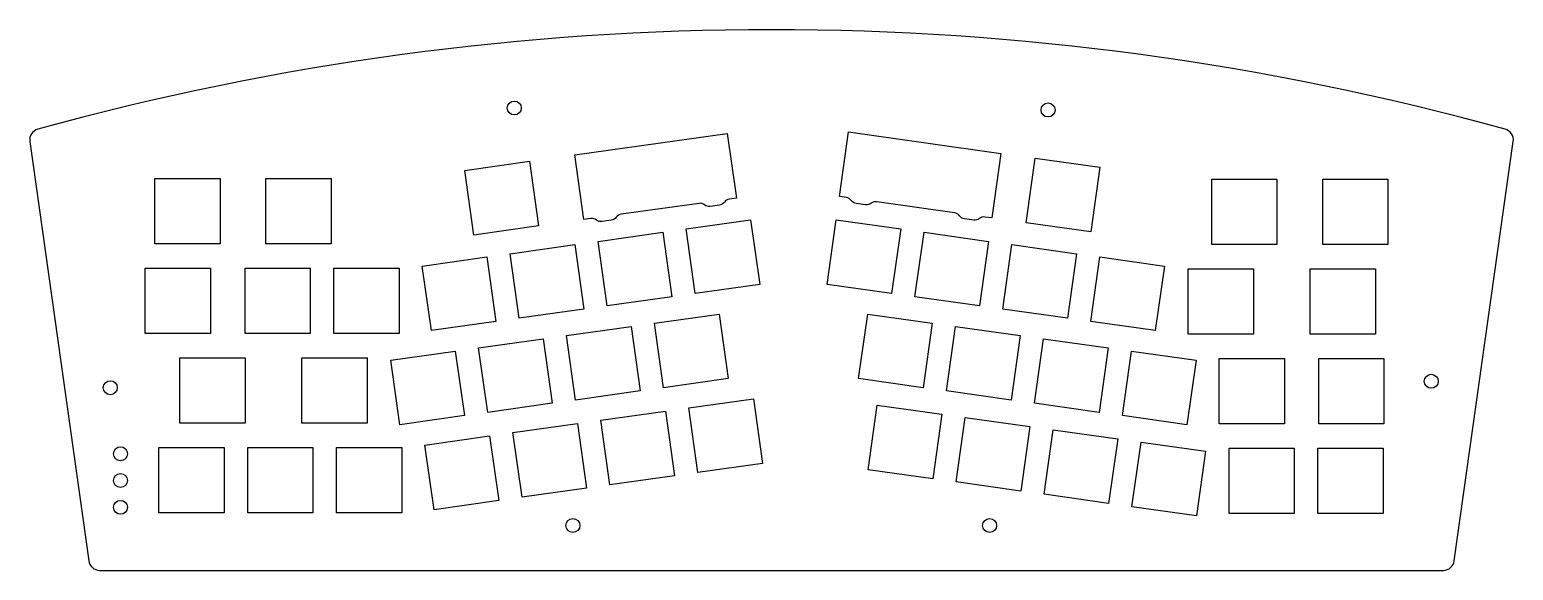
# Model space of a CAD drawing. Extents: x -299 to 19, y -5 to 111.
import ezdxf

# ---------------------------------------------------------------- set-up
doc = ezdxf.new("R2010")
doc.units = 0
doc.header["$MEASUREMENT"] = 0
doc.layers.get('0').update_dxf_attribs({"linetype": 'CONTINUOUS'})

msp = doc.modelspace()

# ---------------------------------------------------------------- linework, layer by layer
for points in [[(18.89, 87.29, 0.376601), (17.17, 89.91, 0.135689), (-297.75, 89.91, 0.376601), (-299.47, 87.29), (-286.83, -2.68, 0.373885), (-284.47, -4.73), (3.89, -4.73, 0.373885), (6.24, -2.68)], [(-124.23, 75.26), (-125.73, 75.47), (-123.78, 89.33), (-91.05, 84.73), (-93, 70.87), (-94.5, 71.08, 0.203648), (-95.7, 70.75, -0.203664), (-96.89, 70.43), (-98.89, 70.71, -0.203437), (-99.95, 71.35, 0.203525), (-101.02, 71.99), (-117.71, 74.34, 0.203492), (-118.91, 74.02, -0.203566), (-120.11, 73.7), (-122.1, 73.98, -0.203428), (-123.17, 74.62, 0.203551)], [(-151.46, 73.64), (-153.45, 73.36, -0.203437), (-154.65, 73.68, 0.203525), (-155.85, 74.01), (-172.54, 71.66, 0.203492), (-173.6, 71.02, -0.203566), (-174.67, 70.38), (-176.66, 70.1, -0.203428), (-177.86, 70.42, 0.203551), (-179.06, 70.74), (-180.56, 70.53), (-182.51, 84.4), (-149.78, 89), (-147.83, 75.13), (-149.33, 74.92, 0.203648), (-150.39, 74.28, -0.203664)]]:
    msp.add_lwpolyline(points, format="xyb", close=True)
for points in [[(-190.28, 69.17), (-204.14, 67.22), (-206.09, 81.08), (-192.23, 83.03)], [(-69.83, 81.75), (-71.78, 67.88), (-85.64, 69.83), (-83.69, 83.7)], [(-258.6, 65.34), (-272.6, 65.34), (-272.6, 79.34), (-258.6, 79.34)], [(-248.79, 65.34), (-248.79, 79.34), (-234.79, 79.34), (-234.79, 65.34)], [(-45.81, 79.18), (-31.81, 79.18), (-31.81, 65.19), (-45.81, 65.19)], [(-22, 65.19), (-22, 79.18), (-8, 79.18), (-8, 65.19)], [(-158.63, 68.51), (-144.77, 70.46), (-142.82, 56.6), (-156.69, 54.65)], [(-114.51, 54.65), (-128.38, 56.6), (-126.43, 70.46), (-112.57, 68.52)], [(-163.63, 67.81), (-161.69, 53.95), (-175.55, 52), (-177.5, 65.86)], [(-107.56, 67.81), (-93.7, 65.86), (-95.65, 52), (-109.51, 53.95)], [(-194.42, 49.35), (-196.36, 63.21), (-182.5, 65.16), (-180.55, 51.3)], [(-90.65, 51.3), (-88.7, 65.16), (-74.84, 63.21), (-76.79, 49.35)], [(-213.28, 46.7), (-215.23, 60.56), (-201.36, 62.51), (-199.42, 48.65)], [(-71.79, 48.65), (-69.84, 62.51), (-55.97, 60.56), (-57.92, 46.7)], [(-274.7, 60.1), (-260.7, 60.1), (-260.7, 46.1), (-274.7, 46.1)], [(-239.27, 46.1), (-253.27, 46.1), (-253.27, 60.1), (-239.27, 60.1)], [(-220.22, 46.1), (-234.22, 46.1), (-234.22, 60.1), (-220.22, 60.1)], [(-36.86, 45.95), (-50.86, 45.95), (-50.86, 59.95), (-36.86, 59.95)], [(-24.67, 59.95), (-10.67, 59.95), (-10.67, 45.95), (-24.67, 45.95)], [(-163.47, 34.46), (-165.42, 48.33), (-151.55, 50.27), (-149.6, 36.41)], [(-105.78, 48.33), (-107.73, 34.46), (-121.6, 36.41), (-119.65, 50.27)], [(-201.2, 29.16), (-203.15, 43.02), (-189.28, 44.97), (-187.33, 31.11)], [(-168.47, 33.76), (-182.33, 31.81), (-184.28, 45.67), (-170.42, 47.62)], [(-102.73, 33.76), (-100.78, 47.62), (-86.92, 45.68), (-88.87, 31.81)], [(-70, 29.16), (-83.87, 31.11), (-81.92, 44.97), (-68.06, 43.02)], [(-220.06, 26.51), (-222.01, 40.37), (-208.15, 42.32), (-206.2, 28.46)], [(-63.06, 42.32), (-49.19, 40.37), (-51.14, 26.51), (-65, 28.46)], [(-253.27, 40.86), (-253.27, 26.86), (-267.27, 26.86), (-267.27, 40.86)], [(-227.08, 40.86), (-227.08, 26.86), (-241.08, 26.86), (-241.08, 40.86)], [(-30.2, 40.71), (-30.2, 26.7), (-44.19, 26.7), (-44.19, 40.71)], [(-8.86, 26.7), (-22.86, 26.7), (-22.86, 40.71), (-8.86, 40.71)], [(-158.05, 30.12), (-144.18, 32.07), (-142.23, 18.21), (-156.1, 16.26)], [(-163.05, 29.42), (-161.1, 15.56), (-174.96, 13.61), (-176.91, 27.47)], [(-119.54, 16.87), (-117.6, 30.74), (-103.73, 28.8), (-105.67, 14.93)], [(-195.77, 24.83), (-181.91, 26.77), (-179.96, 12.91), (-193.83, 10.97)], [(-100.67, 14.23), (-98.72, 28.09), (-84.86, 26.15), (-86.8, 12.28)], [(-212.7, 8.28), (-214.67, 22.14), (-200.81, 24.11), (-198.84, 10.25)], [(-79.86, 25.44), (-65.99, 23.5), (-67.94, 9.63), (-81.8, 11.58)], [(-47.13, 20.85), (-49.07, 6.98), (-62.94, 8.93), (-60.99, 22.79)], [(-271.75, 7.62), (-271.75, 21.62), (-257.75, 21.62), (-257.75, 7.62)], [(-238.7, 21.62), (-238.7, 7.62), (-252.7, 7.62), (-252.7, 21.62)], [(-233.65, 21.62), (-219.65, 21.62), (-219.65, 7.62), (-233.65, 7.62)], [(-42.1, 7.46), (-42.1, 21.47), (-28.1, 21.47), (-28.1, 7.46)], [(-23.05, 21.47), (-9.05, 21.47), (-9.05, 7.46), (-23.05, 7.46)]]:
    msp.add_lwpolyline(points, close=True)
for centre in [(-195.49, 94.47), (-80.95, 94.05), (-282.19, 34.46), (1.3, 35.83), (-280, 20.29), (-280, 14.54), (-280, 8.79), (-182.91, 4.9), (-93.48, 4.9)]:
    msp.add_circle(centre, 1.5)

doc.saveas('drawing.dxf')
